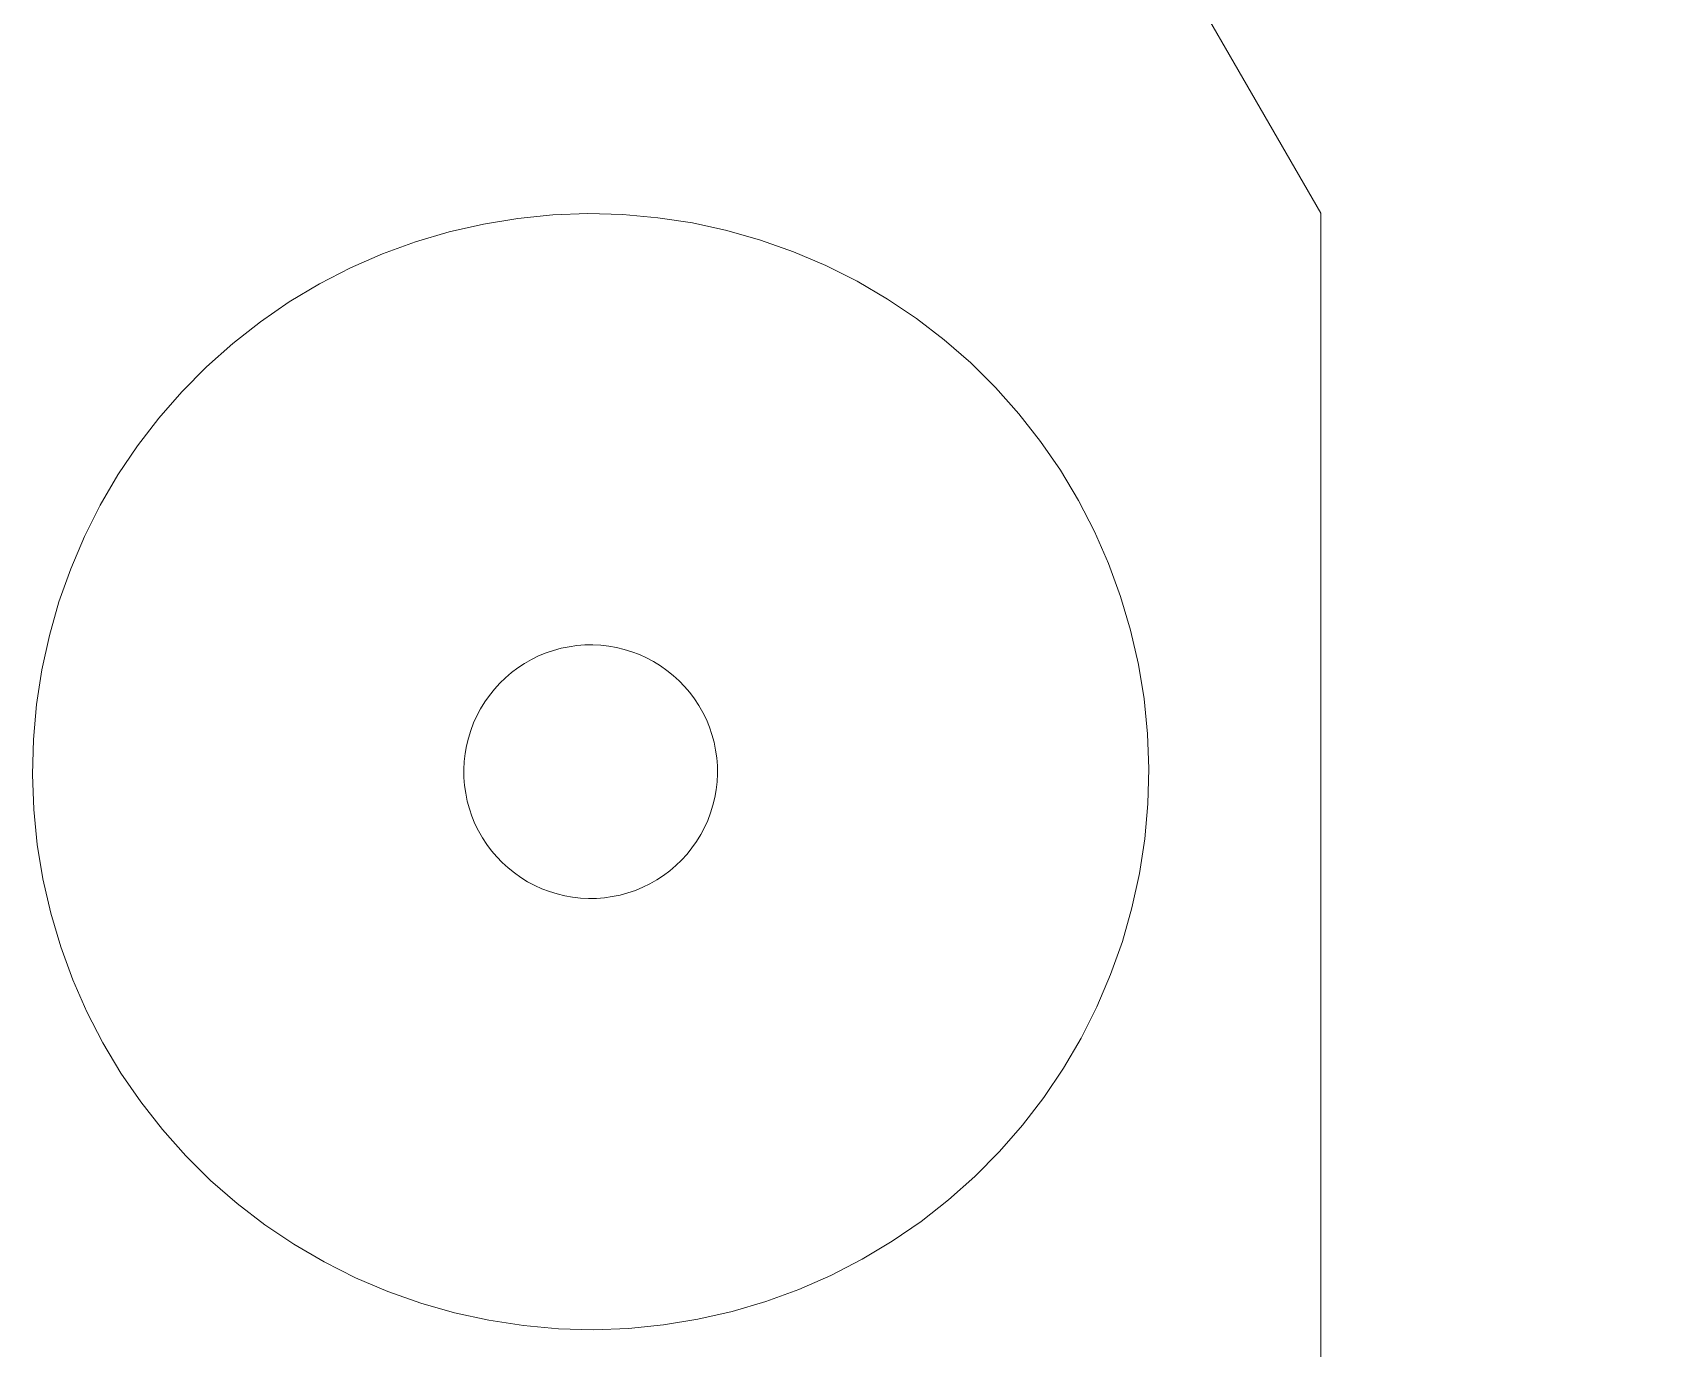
# Model space of a CAD drawing. Header units: millimetres. Extents: x -250 to 290, y -186 to 164.
# Drawn here: x -186.29 to -141.2, y -24.36 to 12.14 of the extents above; entities that cross this region are included whole.
import ezdxf

# ---------------------------------------------------------------- set-up
doc = ezdxf.new("R2010")
doc.units = ezdxf.units.MM
doc.header["$MEASUREMENT"] = 0
doc.layers.add('Camada 1', color=7, linetype='Continuous')

msp = doc.modelspace()

# ---------------------------------------------------------------- linework, layer by layer
at = {"layer": 'Camada 1', "color": 240, "lineweight": 9}
for points, knots in [([(-132.3385, 26.1893), (-132.3385, 26.1893), (-132.3385, 67.6129), (-132.3385, 67.6129), (-132.3385, 67.6129), (-132.7112, 67.6129), (-133.0691, 67.7615), (-133.3326, 68.0249), (-133.3326, 68.0249), (-133.596, 68.2883), (-133.7446, 68.6474), (-133.7457, 69.02), (-133.7457, 69.02), (-133.7457, 69.3938), (-133.5971, 69.7518), (-133.3337, 70.0152), (-133.3337, 70.0152), (-133.0703, 70.2786), (-132.7112, 70.4272), (-132.3385, 70.4272), (-132.3385, 70.4272), (-132.3385, 70.4272), (-129.5242, 70.4272), (-129.5242, 70.4272), (-129.5242, 70.4272), (-129.5242, 70.4272), (-129.5242, 79.809), (-129.5242, 79.809), (-129.5242, 79.809), (-129.5242, 79.809), (-132.3385, 79.809), (-132.3385, 79.809), (-132.3385, 79.809), (-132.7112, 79.809), (-133.0691, 79.9564), (-133.3326, 80.2199), (-133.3326, 80.2199), (-133.596, 80.4833), (-133.7446, 80.8424), (-133.7457, 81.2161), (-133.7457, 81.2161), (-133.7457, 81.5887), (-133.5971, 81.9467), (-133.3337, 82.2101), (-133.3337, 82.2101), (-133.0703, 82.4747), (-132.7112, 82.6233), (-132.3385, 82.6233), (-132.3385, 82.6233), (-132.3385, 82.6233), (-132.3385, 100.4469), (-132.3385, 100.4469), (-132.3385, 100.4469), (-132.7112, 100.4469), (-133.0691, 100.5943), (-133.3326, 100.8578), (-133.3326, 100.8578), (-133.596, 101.1212), (-133.7446, 101.4814), (-133.7457, 101.854), (-133.7457, 101.854), (-133.7457, 102.2266), (-133.5971, 102.5846), (-133.3337, 102.8492), (-133.3337, 102.8492), (-133.0703, 103.1126), (-132.7112, 103.2612), (-132.3385, 103.2612), (-132.3385, 103.2612), (-132.3385, 103.2612), (-129.5242, 103.2612), (-129.5242, 103.2612), (-129.5242, 103.2612), (-129.5242, 103.2612), (-129.5242, 112.6418), (-129.5242, 112.6418), (-129.5242, 112.6418), (-129.5242, 112.6418), (-132.3385, 112.6418), (-132.3385, 112.6418), (-132.3385, 112.6418), (-132.8406, 112.6418), (-133.3055, 112.9109), (-133.5566, 113.3454), (-133.5566, 113.3454), (-133.8076, 113.7811), (-133.8076, 114.318), (-133.5566, 114.7526), (-133.5566, 114.7526), (-133.3055, 115.1882), (-132.8406, 115.4562), (-132.3385, 115.4562), (-132.3385, 115.4562), (-132.3385, 115.4562), (-132.3385, 126.7134), (-132.3385, 126.7134), (-132.3385, 126.7134), (-132.3385, 126.7134), (-151.0841, 126.7134), (-151.0841, 126.7134), (-151.0841, 126.7134), (-151.0841, 126.7134), (-151.0841, 128.5562), (-151.0841, 128.5562), (-151.0841, 128.5562), (-151.0841, 128.5562), (-157.1236, 128.5562), (-157.1236, 128.5562), (-157.1236, 128.5562), (-157.1236, 128.5562), (-157.1236, 131.3705), (-157.1236, 131.3705), (-157.1236, 131.3705), (-157.1236, 131.3705), (-151.0841, 131.3705), (-151.0841, 131.3705), (-151.0841, 131.3705), (-151.0841, 131.3705), (-151.0841, 133.2809), (-151.0841, 133.2809), (-151.0841, 133.2809), (-151.0841, 133.2809), (-151.092, 133.4025), (-151.092, 133.4025), (-151.092, 133.4025), (-151.092, 133.4025), (-151.1167, 133.5229), (-151.1167, 133.5229), (-151.1167, 133.5229), (-151.1167, 133.5229), (-151.1561, 133.64), (-151.1561, 133.64), (-151.1561, 133.64), (-151.1561, 133.64), (-151.2102, 133.7492), (-151.2102, 133.7492), (-151.2102, 133.7492), (-151.2102, 133.7492), (-151.2777, 133.8516), (-151.2777, 133.8516), (-151.2777, 133.8516), (-151.2777, 133.8516), (-151.3588, 133.9439), (-151.3588, 133.9439), (-151.3588, 133.9439), (-151.3588, 133.9439), (-151.4511, 134.025), (-151.4511, 134.025), (-151.4511, 134.025), (-151.4511, 134.025), (-151.5535, 134.0925), (-151.5535, 134.0925), (-151.5535, 134.0925), (-151.5535, 134.0925), (-151.6639, 134.1477), (-151.6639, 134.1477), (-151.6639, 134.1477), (-151.6639, 134.1477), (-151.7798, 134.1871), (-151.7798, 134.1871), (-151.7798, 134.1871), (-151.7798, 134.1871), (-151.9003, 134.2107), (-151.9003, 134.2107), (-151.9003, 134.2107), (-151.9003, 134.2107), (-152.023, 134.2186), (-152.023, 134.2186), (-152.023, 134.2186), (-152.023, 134.2186), (-160.888, 134.2186), (-160.888, 134.2186), (-160.888, 134.2186), (-160.888, 134.2186), (-161.0096, 134.2107), (-161.0096, 134.2107), (-161.0096, 134.2107), (-161.0096, 134.2107), (-161.1301, 134.1871), (-161.1301, 134.1871), (-161.1301, 134.1871), (-161.1301, 134.1871), (-161.2471, 134.1477), (-161.2471, 134.1477), (-161.2471, 134.1477), (-161.2471, 134.1477), (-161.3563, 134.0925), (-161.3563, 134.0925), (-161.3563, 134.0925), (-161.3563, 134.0925), (-161.4588, 134.025), (-161.4588, 134.025), (-161.4588, 134.025), (-161.4588, 134.025), (-161.5511, 133.9439), (-161.5511, 133.9439), (-161.5511, 133.9439), (-161.5511, 133.9439), (-161.6321, 133.8516), (-161.6321, 133.8516), (-161.6321, 133.8516), (-161.6321, 133.8516), (-161.6997, 133.7492), (-161.6997, 133.7492), (-161.6997, 133.7492), (-161.6997, 133.7492), (-161.7548, 133.64), (-161.7548, 133.64), (-161.7548, 133.64), (-161.7548, 133.64), (-161.7942, 133.5229), (-161.7942, 133.5229), (-161.7942, 133.5229), (-161.7942, 133.5229), (-161.8179, 133.4025), (-161.8179, 133.4025), (-161.8179, 133.4025), (-161.8179, 133.4025), (-161.8258, 133.2809), (-161.8258, 133.2809), (-161.8258, 133.2809), (-161.8258, 133.2809), (-161.8258, 107.5502), (-161.8258, 107.5502), (-161.8258, 107.5502), (-161.8258, 107.5502), (-155.6681, 107.5502), (-155.6681, 107.5502), (-155.6681, 107.5502), (-155.6681, 107.5502), (-155.6681, 104.7359), (-155.6681, 104.7359), (-155.6681, 104.7359), (-155.6681, 104.7359), (-161.8258, 104.7359), (-161.8258, 104.7359), (-161.8258, 104.7359), (-161.8258, 104.7359), (-161.8258, 74.7162), (-161.8258, 74.7162), (-161.8258, 74.7162), (-161.8258, 74.7162), (-155.6681, 74.7162), (-155.6681, 74.7162), (-155.6681, 74.7162), (-155.6681, 74.7162), (-155.6681, 71.9019), (-155.6681, 71.9019), (-155.6681, 71.9019), (-155.6681, 71.9019), (-161.8258, 71.9019), (-161.8258, 71.9019), (-161.8258, 71.9019), (-161.8258, 71.9019), (-161.8328, 50.2649), (-161.8328, 50.2649), (-161.8328, 50.2649), (-161.8328, 50.2649), (-161.8328, 41.8052), (-161.8328, 41.8052), (-161.8328, 41.8052), (-161.8328, 41.8052), (-155.6681, 41.8052), (-155.6681, 41.8052), (-155.6681, 41.8052), (-155.6681, 41.8052), (-155.6681, 38.9877), (-155.6681, 38.9877), (-155.6681, 38.9877), (-155.6681, 38.9877), (-161.8328, 38.9877), (-161.8328, 38.9877), (-161.8328, 38.9877), (-161.8328, 38.9877), (-161.8224, 26.6283), (-161.8224, 26.6283), (-161.8224, 26.6283), (-161.8224, 26.6283), (-150.5618, 7.1308), (-150.5618, 7.1308), (-150.5618, 7.1308), (-150.5618, 7.1308), (-150.5618, -118.7377), (-150.5618, -118.7377), (-150.5618, -118.7377), (-150.5618, -118.7377), (-146.409, -118.7377), (-146.409, -118.7377), (-146.409, -118.7377), (-143.4258, -118.7354), (-140.5631, -119.9197), (-138.4524, -122.0282), (-138.4524, -122.0282), (-136.3405, -124.1366), (-135.154, -127.0117), (-135.1517, -129.9949), (-135.1517, -129.9949), (-135.1517, -129.9949), (-135.1517, -184.9625), (-135.1517, -184.9625), (-135.1517, -184.9625), (-135.1517, -184.9625), (-127.7647, -184.9625), (-127.7647, -184.9625), (-127.7647, -184.9625), (-127.4844, -184.9625), (-127.2141, -184.8503), (-127.0172, -184.6529), (-127.0172, -184.6529), (-126.821, -184.4561), (-126.7088, -184.1869), (-126.7088, -183.9077), (-126.7088, -183.9077), (-126.7088, -183.9077), (-126.7088, -177.5755), (-126.7088, -177.5755), (-126.7088, -177.5755), (-126.7088, -177.2952), (-126.821, -177.0248), (-127.0184, -176.828), (-127.0184, -176.828), (-127.2152, -176.6318), (-127.4844, -176.5196), (-127.7647, -176.5196), (-127.7647, -176.5196), (-127.7647, -176.5196), (-129.5231, -176.5196), (-129.5231, -176.5196), (-129.5231, -176.5196), (-129.5231, -176.5196), (-129.5231, -180.741), (-129.5231, -180.741), (-129.5231, -180.741), (-129.5231, -180.741), (-132.3374, -180.741), (-132.3374, -180.741), (-132.3374, -180.741), (-132.3374, -180.741), (-132.3385, -21.654), (-132.3385, -21.654), (-132.3385, -21.654), (-132.7112, -21.654), (-133.0691, -21.5065), (-133.3326, -21.2431), (-133.3326, -21.2431), (-133.596, -20.9797), (-133.7446, -20.6195), (-133.7457, -20.2468), (-133.7457, -20.2468), (-133.7457, -19.8742), (-133.5971, -19.5162), (-133.3337, -19.2517), (-133.3337, -19.2517), (-133.0703, -18.9883), (-132.7112, -18.8397), (-132.3385, -18.8397), (-132.3385, -18.8397), (-132.3385, -18.8397), (-129.5242, -18.8397), (-129.5242, -18.8397), (-129.5242, -18.8397), (-129.5242, -18.8397), (-129.5242, -9.459), (-129.5242, -9.459), (-129.5242, -9.459), (-129.5242, -9.459), (-132.3385, -9.459), (-132.3385, -9.459), (-132.3385, -9.459), (-132.8406, -9.459), (-133.3055, -9.19), (-133.5566, -8.7554), (-133.5566, -8.7554), (-133.8076, -8.3198), (-133.8076, -7.7828), (-133.5566, -7.3483), (-133.5566, -7.3483), (-133.3055, -6.9126), (-132.8406, -6.6447), (-132.3385, -6.6447), (-132.3385, -6.6447), (-132.3385, -6.6447), (-132.3385, 11.18), (-132.3385, 11.18), (-132.3385, 11.18), (-132.7112, 11.18), (-133.0691, 11.3275), (-133.3326, 11.5909), (-133.3326, 11.5909), (-133.596, 11.8543), (-133.7446, 12.2134), (-133.7457, 12.5872), (-133.7457, 12.5872), (-133.7457, 12.9598), (-133.5971, 13.3178), (-133.3337, 13.5812), (-133.3337, 13.5812), (-133.0703, 13.8457), (-132.7112, 13.9943), (-132.3385, 13.9943), (-132.3385, 13.9943), (-132.3385, 13.9943), (-129.5242, 13.9943), (-129.5242, 13.9943), (-129.5242, 13.9943), (-129.5242, 13.9943), (-129.5242, 23.375), (-129.5242, 23.375), (-129.5242, 23.375), (-129.5242, 23.375), (-132.3385, 23.375), (-132.3385, 23.375), (-132.3385, 23.375), (-132.8406, 23.375), (-133.3055, 23.6429), (-133.5566, 24.0786), (-133.5566, 24.0786), (-133.8076, 24.5142), (-133.8076, 25.0501), (-133.5566, 25.4857), (-133.5566, 25.4857), (-133.3055, 25.9214), (-132.8406, 26.1893), (-132.3385, 26.1893)], [0, 0, 0, 0, 0.0093458, 0.0093458, 0.0093458, 0.0093458, 0.0186916, 0.0186916, 0.0186916, 0.0186916, 0.0280374, 0.0280374, 0.0280374, 0.0280374, 0.0373832, 0.0373832, 0.0373832, 0.0373832, 0.046729, 0.046729, 0.046729, 0.046729, 0.0560748, 0.0560748, 0.0560748, 0.0560748, 0.0654206, 0.0654206, 0.0654206, 0.0654206, 0.0747664, 0.0747664, 0.0747664, 0.0747664, 0.0841121, 0.0841121, 0.0841121, 0.0841121, 0.0934579, 0.0934579, 0.0934579, 0.0934579, 0.1028037, 0.1028037, 0.1028037, 0.1028037, 0.1121495, 0.1121495, 0.1121495, 0.1121495, 0.1214953, 0.1214953, 0.1214953, 0.1214953, 0.1308411, 0.1308411, 0.1308411, 0.1308411, 0.1401869, 0.1401869, 0.1401869, 0.1401869, 0.1495327, 0.1495327, 0.1495327, 0.1495327, 0.1588785, 0.1588785, 0.1588785, 0.1588785, 0.1682243, 0.1682243, 0.1682243, 0.1682243, 0.1775701, 0.1775701, 0.1775701, 0.1775701, 0.1869159, 0.1869159, 0.1869159, 0.1869159, 0.1962617, 0.1962617, 0.1962617, 0.1962617, 0.2056075, 0.2056075, 0.2056075, 0.2056075, 0.2149533, 0.2149533, 0.2149533, 0.2149533, 0.2242991, 0.2242991, 0.2242991, 0.2242991, 0.2336449, 0.2336449, 0.2336449, 0.2336449, 0.2429907, 0.2429907, 0.2429907, 0.2429907, 0.2523364, 0.2523364, 0.2523364, 0.2523364, 0.2616822, 0.2616822, 0.2616822, 0.2616822, 0.271028, 0.271028, 0.271028, 0.271028, 0.2803738, 0.2803738, 0.2803738, 0.2803738, 0.2897196, 0.2897196, 0.2897196, 0.2897196, 0.2990654, 0.2990654, 0.2990654, 0.2990654, 0.3084112, 0.3084112, 0.3084112, 0.3084112, 0.317757, 0.317757, 0.317757, 0.317757, 0.3271028, 0.3271028, 0.3271028, 0.3271028, 0.3364486, 0.3364486, 0.3364486, 0.3364486, 0.3457944, 0.3457944, 0.3457944, 0.3457944, 0.3551402, 0.3551402, 0.3551402, 0.3551402, 0.364486, 0.364486, 0.364486, 0.364486, 0.3738318, 0.3738318, 0.3738318, 0.3738318, 0.3831776, 0.3831776, 0.3831776, 0.3831776, 0.3925234, 0.3925234, 0.3925234, 0.3925234, 0.4018692, 0.4018692, 0.4018692, 0.4018692, 0.411215, 0.411215, 0.411215, 0.411215, 0.4205607, 0.4205607, 0.4205607, 0.4205607, 0.4299065, 0.4299065, 0.4299065, 0.4299065, 0.4392523, 0.4392523, 0.4392523, 0.4392523, 0.4485981, 0.4485981, 0.4485981, 0.4485981, 0.4579439, 0.4579439, 0.4579439, 0.4579439, 0.4672897, 0.4672897, 0.4672897, 0.4672897, 0.4766355, 0.4766355, 0.4766355, 0.4766355, 0.4859813, 0.4859813, 0.4859813, 0.4859813, 0.4953271, 0.4953271, 0.4953271, 0.4953271, 0.5046729, 0.5046729, 0.5046729, 0.5046729, 0.5140187, 0.5140187, 0.5140187, 0.5140187, 0.5233645, 0.5233645, 0.5233645, 0.5233645, 0.5327103, 0.5327103, 0.5327103, 0.5327103, 0.5420561, 0.5420561, 0.5420561, 0.5420561, 0.5514019, 0.5514019, 0.5514019, 0.5514019, 0.5607477, 0.5607477, 0.5607477, 0.5607477, 0.5700935, 0.5700935, 0.5700935, 0.5700935, 0.5794393, 0.5794393, 0.5794393, 0.5794393, 0.588785, 0.588785, 0.588785, 0.588785, 0.5981308, 0.5981308, 0.5981308, 0.5981308, 0.6074766, 0.6074766, 0.6074766, 0.6074766, 0.6168224, 0.6168224, 0.6168224, 0.6168224, 0.6261682, 0.6261682, 0.6261682, 0.6261682, 0.635514, 0.635514, 0.635514, 0.635514, 0.6448598, 0.6448598, 0.6448598, 0.6448598, 0.6542056, 0.6542056, 0.6542056, 0.6542056, 0.6635514, 0.6635514, 0.6635514, 0.6635514, 0.6728972, 0.6728972, 0.6728972, 0.6728972, 0.682243, 0.682243, 0.682243, 0.682243, 0.6915888, 0.6915888, 0.6915888, 0.6915888, 0.7009346, 0.7009346, 0.7009346, 0.7009346, 0.7102804, 0.7102804, 0.7102804, 0.7102804, 0.7196262, 0.7196262, 0.7196262, 0.7196262, 0.728972, 0.728972, 0.728972, 0.728972, 0.7383178, 0.7383178, 0.7383178, 0.7383178, 0.7476636, 0.7476636, 0.7476636, 0.7476636, 0.7570093, 0.7570093, 0.7570093, 0.7570093, 0.7663551, 0.7663551, 0.7663551, 0.7663551, 0.7757009, 0.7757009, 0.7757009, 0.7757009, 0.7850467, 0.7850467, 0.7850467, 0.7850467, 0.7943925, 0.7943925, 0.7943925, 0.7943925, 0.8037383, 0.8037383, 0.8037383, 0.8037383, 0.8130841, 0.8130841, 0.8130841, 0.8130841, 0.8224299, 0.8224299, 0.8224299, 0.8224299, 0.8317757, 0.8317757, 0.8317757, 0.8317757, 0.8411215, 0.8411215, 0.8411215, 0.8411215, 0.8504673, 0.8504673, 0.8504673, 0.8504673, 0.8598131, 0.8598131, 0.8598131, 0.8598131, 0.8691589, 0.8691589, 0.8691589, 0.8691589, 0.8785047, 0.8785047, 0.8785047, 0.8785047, 0.8878505, 0.8878505, 0.8878505, 0.8878505, 0.8971963, 0.8971963, 0.8971963, 0.8971963, 0.9065421, 0.9065421, 0.9065421, 0.9065421, 0.9158879, 0.9158879, 0.9158879, 0.9158879, 0.9252336, 0.9252336, 0.9252336, 0.9252336, 0.9345794, 0.9345794, 0.9345794, 0.9345794, 0.9439252, 0.9439252, 0.9439252, 0.9439252, 0.953271, 0.953271, 0.953271, 0.953271, 0.9626168, 0.9626168, 0.9626168, 0.9626168, 0.9719626, 0.9719626, 0.9719626, 0.9719626, 0.9813084, 0.9813084, 0.9813084, 0.9813084, 1, 1, 1, 1]), ([(-181.3474, -19.7), (-181.3474, -19.7), (-182.0386, -19.0155), (-182.0386, -19.0155), (-182.0386, -19.0155), (-182.0386, -19.0155), (-182.6847, -18.2894), (-182.6847, -18.2894), (-182.6847, -18.2894), (-182.6847, -18.2894), (-183.2847, -17.5251), (-183.2847, -17.5251), (-183.2847, -17.5251), (-183.2847, -17.5251), (-183.8352, -16.7235), (-183.8352, -16.7235), (-183.8352, -16.7235), (-183.8352, -16.7235), (-184.335, -15.8882), (-184.335, -15.8882), (-184.335, -15.8882), (-184.335, -15.8882), (-184.7808, -15.0248), (-184.7808, -15.0248), (-184.7808, -15.0248), (-184.7808, -15.0248), (-185.1715, -14.1344), (-185.1715, -14.1344), (-185.1715, -14.1344), (-185.1715, -14.1344), (-185.5047, -13.2203), (-185.5047, -13.2203), (-185.5047, -13.2203), (-185.5047, -13.2203), (-185.7816, -12.2882), (-185.7816, -12.2882), (-185.7816, -12.2882), (-185.7816, -12.2882), (-185.9977, -11.3403), (-185.9977, -11.3403), (-185.9977, -11.3403), (-185.9977, -11.3403), (-186.1553, -10.3812), (-186.1553, -10.3812), (-186.1553, -10.3812), (-186.1553, -10.3812), (-186.251, -9.4131), (-186.251, -9.4131), (-186.251, -9.4131), (-186.251, -9.4131), (-186.2871, -8.4416), (-186.2871, -8.4416), (-186.2871, -8.4416), (-186.2871, -8.4416), (-186.2612, -7.469), (-186.2612, -7.469), (-186.2612, -7.469), (-186.2612, -7.469), (-186.1745, -6.5008), (-186.1745, -6.5008), (-186.1745, -6.5008), (-186.1745, -6.5008), (-186.027, -5.5395), (-186.027, -5.5395), (-186.027, -5.5395), (-186.027, -5.5395), (-185.8199, -4.5894), (-185.8199, -4.5894), (-185.8199, -4.5894), (-185.8199, -4.5894), (-185.5531, -3.6539), (-185.5531, -3.6539), (-185.5531, -3.6539), (-185.5531, -3.6539), (-185.2277, -2.7375), (-185.2277, -2.7375), (-185.2277, -2.7375), (-185.2277, -2.7375), (-184.8461, -1.8437), (-184.8461, -1.8437), (-184.8461, -1.8437), (-184.8461, -1.8437), (-184.4093, -0.9747), (-184.4093, -0.9747), (-184.4093, -0.9747), (-184.4093, -0.9747), (-183.9185, -0.1349), (-183.9185, -0.1349), (-183.9185, -0.1349), (-183.9185, -0.1349), (-183.3759, 0.6712), (-183.3759, 0.6712), (-183.3759, 0.6712), (-183.3759, 0.6712), (-182.7838, 1.4434), (-182.7838, 1.4434), (-182.7838, 1.4434), (-182.7838, 1.4434), (-182.1444, 2.1751), (-182.1444, 2.1751), (-182.1444, 2.1751), (-182.1444, 2.1751), (-181.4599, 2.8663), (-181.4599, 2.8663), (-181.4599, 2.8663), (-181.4599, 2.8663), (-180.7339, 3.5136), (-180.7339, 3.5136), (-180.7339, 3.5136), (-180.7339, 3.5136), (-179.9684, 4.1125), (-179.9684, 4.1125), (-179.9684, 4.1125), (-179.9684, 4.1125), (-179.1668, 4.6641), (-179.1668, 4.6641), (-179.1668, 4.6641), (-179.1668, 4.6641), (-178.3327, 5.1628), (-178.3327, 5.1628), (-178.3327, 5.1628), (-178.3327, 5.1628), (-177.4681, 5.6086), (-177.4681, 5.6086), (-177.4681, 5.6086), (-177.4681, 5.6086), (-176.5777, 5.9992), (-176.5777, 5.9992), (-176.5777, 5.9992), (-176.5777, 5.9992), (-175.6647, 6.3336), (-175.6647, 6.3336), (-175.6647, 6.3336), (-175.6647, 6.3336), (-174.7326, 6.6094), (-174.7326, 6.6094), (-174.7326, 6.6094), (-174.7326, 6.6094), (-173.7848, 6.8255), (-173.7848, 6.8255), (-173.7848, 6.8255), (-173.7848, 6.8255), (-172.8245, 6.9831), (-172.8245, 6.9831), (-172.8245, 6.9831), (-172.8245, 6.9831), (-171.8575, 7.0788), (-171.8575, 7.0788), (-171.8575, 7.0788), (-171.8575, 7.0788), (-170.886, 7.1148), (-170.886, 7.1148), (-170.886, 7.1148), (-170.886, 7.1148), (-169.9134, 7.0889), (-169.9134, 7.0889), (-169.9134, 7.0889), (-169.9134, 7.0889), (-168.9453, 7.0022), (-168.9453, 7.0022), (-168.9453, 7.0022), (-168.9453, 7.0022), (-167.9839, 6.8548), (-167.9839, 6.8548), (-167.9839, 6.8548), (-167.9839, 6.8548), (-167.0338, 6.6476), (-167.0338, 6.6476), (-167.0338, 6.6476), (-167.0338, 6.6476), (-166.0983, 6.3808), (-166.0983, 6.3808), (-166.0983, 6.3808), (-166.0983, 6.3808), (-165.182, 6.0566), (-165.182, 6.0566), (-165.182, 6.0566), (-165.182, 6.0566), (-164.2881, 5.675), (-164.2881, 5.675), (-164.2881, 5.675), (-164.2881, 5.675), (-163.4191, 5.2371), (-163.4191, 5.2371), (-163.4191, 5.2371), (-163.4191, 5.2371), (-162.5793, 4.7463), (-162.5793, 4.7463), (-162.5793, 4.7463), (-162.5793, 4.7463), (-161.7733, 4.2037), (-161.7733, 4.2037), (-161.7733, 4.2037), (-161.7733, 4.2037), (-161.001, 3.6115), (-161.001, 3.6115), (-161.001, 3.6115), (-161.001, 3.6115), (-160.2693, 2.9721), (-160.2693, 2.9721), (-160.2693, 2.9721), (-160.2693, 2.9721), (-159.5781, 2.2888), (-159.5781, 2.2888), (-159.5781, 2.2888), (-159.5781, 2.2888), (-158.9308, 1.5627), (-158.9308, 1.5627), (-158.9308, 1.5627), (-158.9308, 1.5627), (-158.3308, 0.7972), (-158.3308, 0.7972), (-158.3308, 0.7972), (-158.3308, 0.7972), (-157.7803, -0.0043), (-157.7803, -0.0043), (-157.7803, -0.0043), (-157.7803, -0.0043), (-157.2816, -0.8396), (-157.2816, -0.8396), (-157.2816, -0.8396), (-157.2816, -0.8396), (-156.8358, -1.703), (-156.8358, -1.703), (-156.8358, -1.703), (-156.8358, -1.703), (-156.4452, -2.5934), (-156.4452, -2.5934), (-156.4452, -2.5934), (-156.4452, -2.5934), (-156.1109, -3.5075), (-156.1109, -3.5075), (-156.1109, -3.5075), (-156.1109, -3.5075), (-155.8351, -4.4396), (-155.8351, -4.4396), (-155.8351, -4.4396), (-155.8351, -4.4396), (-155.6178, -5.3875), (-155.6178, -5.3875), (-155.6178, -5.3875), (-155.6178, -5.3875), (-155.4613, -6.3466), (-155.4613, -6.3466), (-155.4613, -6.3466), (-155.4613, -6.3466), (-155.3645, -7.3147), (-155.3645, -7.3147), (-155.3645, -7.3147), (-155.3645, -7.3147), (-155.3296, -8.2862), (-155.3296, -8.2862), (-155.3296, -8.2862), (-155.3296, -8.2862), (-155.3555, -9.2589), (-155.3555, -9.2589), (-155.3555, -9.2589), (-155.3555, -9.2589), (-155.4422, -10.227), (-155.4422, -10.227), (-155.4422, -10.227), (-155.4422, -10.227), (-155.5897, -11.1884), (-155.5897, -11.1884), (-155.5897, -11.1884), (-155.5897, -11.1884), (-155.7968, -12.1385), (-155.7968, -12.1385), (-155.7968, -12.1385), (-155.7968, -12.1385), (-156.0636, -13.0728), (-156.0636, -13.0728), (-156.0636, -13.0728), (-156.0636, -13.0728), (-156.3878, -13.9903), (-156.3878, -13.9903), (-156.3878, -13.9903), (-156.3878, -13.9903), (-156.7694, -14.8841), (-156.7694, -14.8841), (-156.7694, -14.8841), (-156.7694, -14.8841), (-157.2073, -15.7532), (-157.2073, -15.7532), (-157.2073, -15.7532), (-157.2073, -15.7532), (-157.6982, -16.5918), (-157.6982, -16.5918), (-157.6982, -16.5918), (-157.6982, -16.5918), (-158.2396, -17.399), (-158.2396, -17.399), (-158.2396, -17.399), (-158.2396, -17.399), (-158.8318, -18.1701), (-158.8318, -18.1701), (-158.8318, -18.1701), (-158.8318, -18.1701), (-159.4712, -18.9029), (-159.4712, -18.9029), (-159.4712, -18.9029), (-159.4712, -18.9029), (-160.1556, -19.5941), (-160.1556, -19.5941), (-160.1556, -19.5941), (-160.1556, -19.5941), (-160.8817, -20.2403), (-160.8817, -20.2403), (-160.8817, -20.2403), (-160.8817, -20.2403), (-161.6472, -20.8403), (-161.6472, -20.8403), (-161.6472, -20.8403), (-161.6472, -20.8403), (-162.4487, -21.3908), (-162.4487, -21.3908), (-162.4487, -21.3908), (-162.4487, -21.3908), (-163.2829, -21.8906), (-163.2829, -21.8906), (-163.2829, -21.8906), (-163.2829, -21.8906), (-164.1474, -22.3364), (-164.1474, -22.3364), (-164.1474, -22.3364), (-164.1474, -22.3364), (-165.0379, -22.727), (-165.0379, -22.727), (-165.0379, -22.727), (-165.0379, -22.727), (-165.9508, -23.0602), (-165.9508, -23.0602), (-165.9508, -23.0602), (-165.9508, -23.0602), (-166.8841, -23.3372), (-166.8841, -23.3372), (-166.8841, -23.3372), (-166.8841, -23.3372), (-167.8319, -23.5533), (-167.8319, -23.5533), (-167.8319, -23.5533), (-167.8319, -23.5533), (-168.791, -23.7109), (-168.791, -23.7109), (-168.791, -23.7109), (-168.791, -23.7109), (-169.7592, -23.8066), (-169.7592, -23.8066), (-169.7592, -23.8066), (-169.7592, -23.8066), (-170.7307, -23.8426), (-170.7307, -23.8426), (-170.7307, -23.8426), (-170.7307, -23.8426), (-171.7022, -23.8167), (-171.7022, -23.8167), (-171.7022, -23.8167), (-171.7022, -23.8167), (-172.6714, -23.73), (-172.6714, -23.73), (-172.6714, -23.73), (-172.6714, -23.73), (-173.6328, -23.5826), (-173.6328, -23.5826), (-173.6328, -23.5826), (-173.6328, -23.5826), (-174.5829, -23.3754), (-174.5829, -23.3754), (-174.5829, -23.3754), (-174.5829, -23.3754), (-175.5172, -23.1086), (-175.5172, -23.1086), (-175.5172, -23.1086), (-175.5172, -23.1086), (-176.4336, -22.7844), (-176.4336, -22.7844), (-176.4336, -22.7844), (-176.4336, -22.7844), (-177.3285, -22.4017), (-177.3285, -22.4017), (-177.3285, -22.4017), (-177.3285, -22.4017), (-178.1976, -21.9649), (-178.1976, -21.9649), (-178.1976, -21.9649), (-178.1976, -21.9649), (-179.0363, -21.4741), (-179.0363, -21.4741), (-179.0363, -21.4741), (-179.0363, -21.4741), (-179.8434, -20.9315), (-179.8434, -20.9315), (-179.8434, -20.9315), (-179.8434, -20.9315), (-180.6145, -20.3394), (-180.6145, -20.3394), (-180.6145, -20.3394), (-180.6145, -20.3394), (-181.3474, -19.7), (-181.3474, -19.7)], [0, 0, 0, 0, 0.009901, 0.009901, 0.009901, 0.009901, 0.019802, 0.019802, 0.019802, 0.019802, 0.029703, 0.029703, 0.029703, 0.029703, 0.039604, 0.039604, 0.039604, 0.039604, 0.049505, 0.049505, 0.049505, 0.049505, 0.0594059, 0.0594059, 0.0594059, 0.0594059, 0.0693069, 0.0693069, 0.0693069, 0.0693069, 0.0792079, 0.0792079, 0.0792079, 0.0792079, 0.0891089, 0.0891089, 0.0891089, 0.0891089, 0.0990099, 0.0990099, 0.0990099, 0.0990099, 0.1089109, 0.1089109, 0.1089109, 0.1089109, 0.1188119, 0.1188119, 0.1188119, 0.1188119, 0.1287129, 0.1287129, 0.1287129, 0.1287129, 0.1386139, 0.1386139, 0.1386139, 0.1386139, 0.1485149, 0.1485149, 0.1485149, 0.1485149, 0.1584158, 0.1584158, 0.1584158, 0.1584158, 0.1683168, 0.1683168, 0.1683168, 0.1683168, 0.1782178, 0.1782178, 0.1782178, 0.1782178, 0.1881188, 0.1881188, 0.1881188, 0.1881188, 0.1980198, 0.1980198, 0.1980198, 0.1980198, 0.2079208, 0.2079208, 0.2079208, 0.2079208, 0.2178218, 0.2178218, 0.2178218, 0.2178218, 0.2277228, 0.2277228, 0.2277228, 0.2277228, 0.2376238, 0.2376238, 0.2376238, 0.2376238, 0.2475248, 0.2475248, 0.2475248, 0.2475248, 0.2574257, 0.2574257, 0.2574257, 0.2574257, 0.2673267, 0.2673267, 0.2673267, 0.2673267, 0.2772277, 0.2772277, 0.2772277, 0.2772277, 0.2871287, 0.2871287, 0.2871287, 0.2871287, 0.2970297, 0.2970297, 0.2970297, 0.2970297, 0.3069307, 0.3069307, 0.3069307, 0.3069307, 0.3168317, 0.3168317, 0.3168317, 0.3168317, 0.3267327, 0.3267327, 0.3267327, 0.3267327, 0.3366337, 0.3366337, 0.3366337, 0.3366337, 0.3465347, 0.3465347, 0.3465347, 0.3465347, 0.3564356, 0.3564356, 0.3564356, 0.3564356, 0.3663366, 0.3663366, 0.3663366, 0.3663366, 0.3762376, 0.3762376, 0.3762376, 0.3762376, 0.3861386, 0.3861386, 0.3861386, 0.3861386, 0.3960396, 0.3960396, 0.3960396, 0.3960396, 0.4059406, 0.4059406, 0.4059406, 0.4059406, 0.4158416, 0.4158416, 0.4158416, 0.4158416, 0.4257426, 0.4257426, 0.4257426, 0.4257426, 0.4356436, 0.4356436, 0.4356436, 0.4356436, 0.4455446, 0.4455446, 0.4455446, 0.4455446, 0.4554455, 0.4554455, 0.4554455, 0.4554455, 0.4653465, 0.4653465, 0.4653465, 0.4653465, 0.4752475, 0.4752475, 0.4752475, 0.4752475, 0.4851485, 0.4851485, 0.4851485, 0.4851485, 0.4950495, 0.4950495, 0.4950495, 0.4950495, 0.5049505, 0.5049505, 0.5049505, 0.5049505, 0.5148515, 0.5148515, 0.5148515, 0.5148515, 0.5247525, 0.5247525, 0.5247525, 0.5247525, 0.5346535, 0.5346535, 0.5346535, 0.5346535, 0.5445545, 0.5445545, 0.5445545, 0.5445545, 0.5544554, 0.5544554, 0.5544554, 0.5544554, 0.5643564, 0.5643564, 0.5643564, 0.5643564, 0.5742574, 0.5742574, 0.5742574, 0.5742574, 0.5841584, 0.5841584, 0.5841584, 0.5841584, 0.5940594, 0.5940594, 0.5940594, 0.5940594, 0.6039604, 0.6039604, 0.6039604, 0.6039604, 0.6138614, 0.6138614, 0.6138614, 0.6138614, 0.6237624, 0.6237624, 0.6237624, 0.6237624, 0.6336634, 0.6336634, 0.6336634, 0.6336634, 0.6435644, 0.6435644, 0.6435644, 0.6435644, 0.6534653, 0.6534653, 0.6534653, 0.6534653, 0.6633663, 0.6633663, 0.6633663, 0.6633663, 0.6732673, 0.6732673, 0.6732673, 0.6732673, 0.6831683, 0.6831683, 0.6831683, 0.6831683, 0.6930693, 0.6930693, 0.6930693, 0.6930693, 0.7029703, 0.7029703, 0.7029703, 0.7029703, 0.7128713, 0.7128713, 0.7128713, 0.7128713, 0.7227723, 0.7227723, 0.7227723, 0.7227723, 0.7326733, 0.7326733, 0.7326733, 0.7326733, 0.7425743, 0.7425743, 0.7425743, 0.7425743, 0.7524752, 0.7524752, 0.7524752, 0.7524752, 0.7623762, 0.7623762, 0.7623762, 0.7623762, 0.7722772, 0.7722772, 0.7722772, 0.7722772, 0.7821782, 0.7821782, 0.7821782, 0.7821782, 0.7920792, 0.7920792, 0.7920792, 0.7920792, 0.8019802, 0.8019802, 0.8019802, 0.8019802, 0.8118812, 0.8118812, 0.8118812, 0.8118812, 0.8217822, 0.8217822, 0.8217822, 0.8217822, 0.8316832, 0.8316832, 0.8316832, 0.8316832, 0.8415842, 0.8415842, 0.8415842, 0.8415842, 0.8514851, 0.8514851, 0.8514851, 0.8514851, 0.8613861, 0.8613861, 0.8613861, 0.8613861, 0.8712871, 0.8712871, 0.8712871, 0.8712871, 0.8811881, 0.8811881, 0.8811881, 0.8811881, 0.8910891, 0.8910891, 0.8910891, 0.8910891, 0.9009901, 0.9009901, 0.9009901, 0.9009901, 0.9108911, 0.9108911, 0.9108911, 0.9108911, 0.9207921, 0.9207921, 0.9207921, 0.9207921, 0.9306931, 0.9306931, 0.9306931, 0.9306931, 0.9405941, 0.9405941, 0.9405941, 0.9405941, 0.950495, 0.950495, 0.950495, 0.950495, 0.960396, 0.960396, 0.960396, 0.960396, 0.970297, 0.970297, 0.970297, 0.970297, 0.980198, 0.980198, 0.980198, 0.980198, 1, 1, 1, 1]), ([(-173.5562, -10.5591), (-173.5562, -10.5591), (-173.6891, -10.3823), (-173.6891, -10.3823), (-173.6891, -10.3823), (-173.6891, -10.3823), (-173.8106, -10.1977), (-173.8106, -10.1977), (-173.8106, -10.1977), (-173.8106, -10.1977), (-173.9198, -10.0052), (-173.9198, -10.0052), (-173.9198, -10.0052), (-173.9198, -10.0052), (-174.0167, -9.8071), (-174.0167, -9.8071), (-174.0167, -9.8071), (-174.0167, -9.8071), (-174.1011, -9.6022), (-174.1011, -9.6022), (-174.1011, -9.6022), (-174.1011, -9.6022), (-174.172, -9.3928), (-174.172, -9.3928), (-174.172, -9.3928), (-174.172, -9.3928), (-174.2305, -9.1801), (-174.2305, -9.1801), (-174.2305, -9.1801), (-174.2305, -9.1801), (-174.2744, -8.9639), (-174.2744, -8.9639), (-174.2744, -8.9639), (-174.2744, -8.9639), (-174.3048, -8.7444), (-174.3048, -8.7444), (-174.3048, -8.7444), (-174.3048, -8.7444), (-174.3229, -8.5249), (-174.3229, -8.5249), (-174.3229, -8.5249), (-174.3229, -8.5249), (-174.3251, -8.3031), (-174.3251, -8.3031), (-174.3251, -8.3031), (-174.3251, -8.3031), (-174.315, -8.0825), (-174.315, -8.0825), (-174.315, -8.0825), (-174.315, -8.0825), (-174.2902, -7.863), (-174.2902, -7.863), (-174.2902, -7.863), (-174.2902, -7.863), (-174.2519, -7.6457), (-174.2519, -7.6457), (-174.2519, -7.6457), (-174.2519, -7.6457), (-174.2001, -7.4307), (-174.2001, -7.4307), (-174.2001, -7.4307), (-174.2001, -7.4307), (-174.1349, -7.219), (-174.1349, -7.219), (-174.1349, -7.219), (-174.1349, -7.219), (-174.0561, -7.013), (-174.0561, -7.013), (-174.0561, -7.013), (-174.0561, -7.013), (-173.9649, -6.8115), (-173.9649, -6.8115), (-173.9649, -6.8115), (-173.9649, -6.8115), (-173.8613, -6.6168), (-173.8613, -6.6168), (-173.8613, -6.6168), (-173.8613, -6.6168), (-173.7454, -6.4277), (-173.7454, -6.4277), (-173.7454, -6.4277), (-173.7454, -6.4277), (-173.6181, -6.2475), (-173.6181, -6.2475), (-173.6181, -6.2475), (-173.6181, -6.2475), (-173.4797, -6.0753), (-173.4797, -6.0753), (-173.4797, -6.0753), (-173.4797, -6.0753), (-173.3311, -5.9121), (-173.3311, -5.9121), (-173.3311, -5.9121), (-173.3311, -5.9121), (-173.1724, -5.759), (-173.1724, -5.759), (-173.1724, -5.759), (-173.1724, -5.759), (-173.0035, -5.6149), (-173.0035, -5.6149), (-173.0035, -5.6149), (-173.0035, -5.6149), (-172.8268, -5.4832), (-172.8268, -5.4832), (-172.8268, -5.4832), (-172.8268, -5.4832), (-172.6421, -5.3616), (-172.6421, -5.3616), (-172.6421, -5.3616), (-172.6421, -5.3616), (-172.4496, -5.2524), (-172.4496, -5.2524), (-172.4496, -5.2524), (-172.4496, -5.2524), (-172.2515, -5.1556), (-172.2515, -5.1556), (-172.2515, -5.1556), (-172.2515, -5.1556), (-172.0466, -5.0712), (-172.0466, -5.0712), (-172.0466, -5.0712), (-172.0466, -5.0712), (-171.8373, -5.0002), (-171.8373, -5.0002), (-171.8373, -5.0002), (-171.8373, -5.0002), (-171.6245, -4.9417), (-171.6245, -4.9417), (-171.6245, -4.9417), (-171.6245, -4.9417), (-171.4084, -4.8978), (-171.4084, -4.8978), (-171.4084, -4.8978), (-171.4084, -4.8978), (-171.1888, -4.8663), (-171.1888, -4.8663), (-171.1888, -4.8663), (-171.1888, -4.8663), (-170.9682, -4.8494), (-170.9682, -4.8494), (-170.9682, -4.8494), (-170.9682, -4.8494), (-170.7476, -4.846), (-170.7476, -4.846), (-170.7476, -4.846), (-170.7476, -4.846), (-170.5269, -4.8573), (-170.5269, -4.8573), (-170.5269, -4.8573), (-170.5269, -4.8573), (-170.3074, -4.882), (-170.3074, -4.882), (-170.3074, -4.882), (-170.3074, -4.882), (-170.0901, -4.9203), (-170.0901, -4.9203), (-170.0901, -4.9203), (-170.0901, -4.9203), (-169.8751, -4.9721), (-169.8751, -4.9721), (-169.8751, -4.9721), (-169.8751, -4.9721), (-169.6635, -5.0374), (-169.6635, -5.0374), (-169.6635, -5.0374), (-169.6635, -5.0374), (-169.4575, -5.1162), (-169.4575, -5.1162), (-169.4575, -5.1162), (-169.4575, -5.1162), (-169.256, -5.2074), (-169.256, -5.2074), (-169.256, -5.2074), (-169.256, -5.2074), (-169.0612, -5.3109), (-169.0612, -5.3109), (-169.0612, -5.3109), (-169.0612, -5.3109), (-168.8721, -5.4258), (-168.8721, -5.4258), (-168.8721, -5.4258), (-168.8721, -5.4258), (-168.692, -5.5541), (-168.692, -5.5541), (-168.692, -5.5541), (-168.692, -5.5541), (-168.5197, -5.6926), (-168.5197, -5.6926), (-168.5197, -5.6926), (-168.5197, -5.6926), (-168.3565, -5.8412), (-168.3565, -5.8412), (-168.3565, -5.8412), (-168.3565, -5.8412), (-168.2023, -5.9999), (-168.2023, -5.9999), (-168.2023, -5.9999), (-168.2023, -5.9999), (-168.0593, -6.1687), (-168.0593, -6.1687), (-168.0593, -6.1687), (-168.0593, -6.1687), (-167.9265, -6.3455), (-167.9265, -6.3455), (-167.9265, -6.3455), (-167.9265, -6.3455), (-167.806, -6.5301), (-167.806, -6.5301), (-167.806, -6.5301), (-167.806, -6.5301), (-167.6968, -6.7226), (-167.6968, -6.7226), (-167.6968, -6.7226), (-167.6968, -6.7226), (-167.6, -6.9207), (-167.6, -6.9207), (-167.6, -6.9207), (-167.6, -6.9207), (-167.5156, -7.1256), (-167.5156, -7.1256), (-167.5156, -7.1256), (-167.5156, -7.1256), (-167.4447, -7.3339), (-167.4447, -7.3339), (-167.4447, -7.3339), (-167.4447, -7.3339), (-167.3861, -7.5478), (-167.3861, -7.5478), (-167.3861, -7.5478), (-167.3861, -7.5478), (-167.3422, -7.7639), (-167.3422, -7.7639), (-167.3422, -7.7639), (-167.3422, -7.7639), (-167.3107, -7.9823), (-167.3107, -7.9823), (-167.3107, -7.9823), (-167.3107, -7.9823), (-167.2938, -8.2029), (-167.2938, -8.2029), (-167.2938, -8.2029), (-167.2938, -8.2029), (-167.2905, -8.4247), (-167.2905, -8.4247), (-167.2905, -8.4247), (-167.2905, -8.4247), (-167.3017, -8.6453), (-167.3017, -8.6453), (-167.3017, -8.6453), (-167.3017, -8.6453), (-167.3265, -8.8649), (-167.3265, -8.8649), (-167.3265, -8.8649), (-167.3265, -8.8649), (-167.3647, -9.0821), (-167.3647, -9.0821), (-167.3647, -9.0821), (-167.3647, -9.0821), (-167.4165, -9.2971), (-167.4165, -9.2971), (-167.4165, -9.2971), (-167.4165, -9.2971), (-167.4818, -9.5076), (-167.4818, -9.5076), (-167.4818, -9.5076), (-167.4818, -9.5076), (-167.5595, -9.7148), (-167.5595, -9.7148), (-167.5595, -9.7148), (-167.5595, -9.7148), (-167.6507, -9.9163), (-167.6507, -9.9163), (-167.6507, -9.9163), (-167.6507, -9.9163), (-167.7554, -10.111), (-167.7554, -10.111), (-167.7554, -10.111), (-167.7554, -10.111), (-167.8702, -10.299), (-167.8702, -10.299), (-167.8702, -10.299), (-167.8702, -10.299), (-167.9985, -10.4803), (-167.9985, -10.4803), (-167.9985, -10.4803), (-167.9985, -10.4803), (-168.1359, -10.6525), (-168.1359, -10.6525), (-168.1359, -10.6525), (-168.1359, -10.6525), (-168.2856, -10.8157), (-168.2856, -10.8157), (-168.2856, -10.8157), (-168.2856, -10.8157), (-168.4443, -10.9688), (-168.4443, -10.9688), (-168.4443, -10.9688), (-168.4443, -10.9688), (-168.6121, -11.1129), (-168.6121, -11.1129), (-168.6121, -11.1129), (-168.6121, -11.1129), (-168.7899, -11.2446), (-168.7899, -11.2446), (-168.7899, -11.2446), (-168.7899, -11.2446), (-168.9745, -11.3662), (-168.9745, -11.3662), (-168.9745, -11.3662), (-168.9745, -11.3662), (-169.167, -11.4754), (-169.167, -11.4754), (-169.167, -11.4754), (-169.167, -11.4754), (-169.3652, -11.5722), (-169.3652, -11.5722), (-169.3652, -11.5722), (-169.3652, -11.5722), (-169.5689, -11.6567), (-169.5689, -11.6567), (-169.5689, -11.6567), (-169.5689, -11.6567), (-169.7783, -11.7276), (-169.7783, -11.7276), (-169.7783, -11.7276), (-169.7783, -11.7276), (-169.9922, -11.7861), (-169.9922, -11.7861), (-169.9922, -11.7861), (-169.9922, -11.7861), (-170.2083, -11.83), (-170.2083, -11.83), (-170.2083, -11.83), (-170.2083, -11.83), (-170.4267, -11.8615), (-170.4267, -11.8615), (-170.4267, -11.8615), (-170.4267, -11.8615), (-170.6474, -11.8784), (-170.6474, -11.8784), (-170.6474, -11.8784), (-170.6474, -11.8784), (-170.868, -11.8807), (-170.868, -11.8807), (-170.868, -11.8807), (-170.868, -11.8807), (-171.0886, -11.8705), (-171.0886, -11.8705), (-171.0886, -11.8705), (-171.0886, -11.8705), (-171.3093, -11.8458), (-171.3093, -11.8458), (-171.3093, -11.8458), (-171.3093, -11.8458), (-171.5266, -11.8075), (-171.5266, -11.8075), (-171.5266, -11.8075), (-171.5266, -11.8075), (-171.7416, -11.7557), (-171.7416, -11.7557), (-171.7416, -11.7557), (-171.7416, -11.7557), (-171.9521, -11.6904), (-171.9521, -11.6904), (-171.9521, -11.6904), (-171.9521, -11.6904), (-172.1592, -11.6116), (-172.1592, -11.6116), (-172.1592, -11.6116), (-172.1592, -11.6116), (-172.3607, -11.5204), (-172.3607, -11.5204), (-172.3607, -11.5204), (-172.3607, -11.5204), (-172.5555, -11.4169), (-172.5555, -11.4169), (-172.5555, -11.4169), (-172.5555, -11.4169), (-172.7435, -11.3009), (-172.7435, -11.3009), (-172.7435, -11.3009), (-172.7435, -11.3009), (-172.9247, -11.1737), (-172.9247, -11.1737), (-172.9247, -11.1737), (-172.9247, -11.1737), (-173.0969, -11.0353), (-173.0969, -11.0353), (-173.0969, -11.0353), (-173.0969, -11.0353), (-173.2602, -10.8867), (-173.2602, -10.8867), (-173.2602, -10.8867), (-173.2602, -10.8867), (-173.4133, -10.7279), (-173.4133, -10.7279), (-173.4133, -10.7279), (-173.4133, -10.7279), (-173.5562, -10.5591), (-173.5562, -10.5591)], [0, 0, 0, 0, 0.009901, 0.009901, 0.009901, 0.009901, 0.019802, 0.019802, 0.019802, 0.019802, 0.029703, 0.029703, 0.029703, 0.029703, 0.039604, 0.039604, 0.039604, 0.039604, 0.049505, 0.049505, 0.049505, 0.049505, 0.0594059, 0.0594059, 0.0594059, 0.0594059, 0.0693069, 0.0693069, 0.0693069, 0.0693069, 0.0792079, 0.0792079, 0.0792079, 0.0792079, 0.0891089, 0.0891089, 0.0891089, 0.0891089, 0.0990099, 0.0990099, 0.0990099, 0.0990099, 0.1089109, 0.1089109, 0.1089109, 0.1089109, 0.1188119, 0.1188119, 0.1188119, 0.1188119, 0.1287129, 0.1287129, 0.1287129, 0.1287129, 0.1386139, 0.1386139, 0.1386139, 0.1386139, 0.1485149, 0.1485149, 0.1485149, 0.1485149, 0.1584158, 0.1584158, 0.1584158, 0.1584158, 0.1683168, 0.1683168, 0.1683168, 0.1683168, 0.1782178, 0.1782178, 0.1782178, 0.1782178, 0.1881188, 0.1881188, 0.1881188, 0.1881188, 0.1980198, 0.1980198, 0.1980198, 0.1980198, 0.2079208, 0.2079208, 0.2079208, 0.2079208, 0.2178218, 0.2178218, 0.2178218, 0.2178218, 0.2277228, 0.2277228, 0.2277228, 0.2277228, 0.2376238, 0.2376238, 0.2376238, 0.2376238, 0.2475248, 0.2475248, 0.2475248, 0.2475248, 0.2574257, 0.2574257, 0.2574257, 0.2574257, 0.2673267, 0.2673267, 0.2673267, 0.2673267, 0.2772277, 0.2772277, 0.2772277, 0.2772277, 0.2871287, 0.2871287, 0.2871287, 0.2871287, 0.2970297, 0.2970297, 0.2970297, 0.2970297, 0.3069307, 0.3069307, 0.3069307, 0.3069307, 0.3168317, 0.3168317, 0.3168317, 0.3168317, 0.3267327, 0.3267327, 0.3267327, 0.3267327, 0.3366337, 0.3366337, 0.3366337, 0.3366337, 0.3465347, 0.3465347, 0.3465347, 0.3465347, 0.3564356, 0.3564356, 0.3564356, 0.3564356, 0.3663366, 0.3663366, 0.3663366, 0.3663366, 0.3762376, 0.3762376, 0.3762376, 0.3762376, 0.3861386, 0.3861386, 0.3861386, 0.3861386, 0.3960396, 0.3960396, 0.3960396, 0.3960396, 0.4059406, 0.4059406, 0.4059406, 0.4059406, 0.4158416, 0.4158416, 0.4158416, 0.4158416, 0.4257426, 0.4257426, 0.4257426, 0.4257426, 0.4356436, 0.4356436, 0.4356436, 0.4356436, 0.4455446, 0.4455446, 0.4455446, 0.4455446, 0.4554455, 0.4554455, 0.4554455, 0.4554455, 0.4653465, 0.4653465, 0.4653465, 0.4653465, 0.4752475, 0.4752475, 0.4752475, 0.4752475, 0.4851485, 0.4851485, 0.4851485, 0.4851485, 0.4950495, 0.4950495, 0.4950495, 0.4950495, 0.5049505, 0.5049505, 0.5049505, 0.5049505, 0.5148515, 0.5148515, 0.5148515, 0.5148515, 0.5247525, 0.5247525, 0.5247525, 0.5247525, 0.5346535, 0.5346535, 0.5346535, 0.5346535, 0.5445545, 0.5445545, 0.5445545, 0.5445545, 0.5544554, 0.5544554, 0.5544554, 0.5544554, 0.5643564, 0.5643564, 0.5643564, 0.5643564, 0.5742574, 0.5742574, 0.5742574, 0.5742574, 0.5841584, 0.5841584, 0.5841584, 0.5841584, 0.5940594, 0.5940594, 0.5940594, 0.5940594, 0.6039604, 0.6039604, 0.6039604, 0.6039604, 0.6138614, 0.6138614, 0.6138614, 0.6138614, 0.6237624, 0.6237624, 0.6237624, 0.6237624, 0.6336634, 0.6336634, 0.6336634, 0.6336634, 0.6435644, 0.6435644, 0.6435644, 0.6435644, 0.6534653, 0.6534653, 0.6534653, 0.6534653, 0.6633663, 0.6633663, 0.6633663, 0.6633663, 0.6732673, 0.6732673, 0.6732673, 0.6732673, 0.6831683, 0.6831683, 0.6831683, 0.6831683, 0.6930693, 0.6930693, 0.6930693, 0.6930693, 0.7029703, 0.7029703, 0.7029703, 0.7029703, 0.7128713, 0.7128713, 0.7128713, 0.7128713, 0.7227723, 0.7227723, 0.7227723, 0.7227723, 0.7326733, 0.7326733, 0.7326733, 0.7326733, 0.7425743, 0.7425743, 0.7425743, 0.7425743, 0.7524752, 0.7524752, 0.7524752, 0.7524752, 0.7623762, 0.7623762, 0.7623762, 0.7623762, 0.7722772, 0.7722772, 0.7722772, 0.7722772, 0.7821782, 0.7821782, 0.7821782, 0.7821782, 0.7920792, 0.7920792, 0.7920792, 0.7920792, 0.8019802, 0.8019802, 0.8019802, 0.8019802, 0.8118812, 0.8118812, 0.8118812, 0.8118812, 0.8217822, 0.8217822, 0.8217822, 0.8217822, 0.8316832, 0.8316832, 0.8316832, 0.8316832, 0.8415842, 0.8415842, 0.8415842, 0.8415842, 0.8514851, 0.8514851, 0.8514851, 0.8514851, 0.8613861, 0.8613861, 0.8613861, 0.8613861, 0.8712871, 0.8712871, 0.8712871, 0.8712871, 0.8811881, 0.8811881, 0.8811881, 0.8811881, 0.8910891, 0.8910891, 0.8910891, 0.8910891, 0.9009901, 0.9009901, 0.9009901, 0.9009901, 0.9108911, 0.9108911, 0.9108911, 0.9108911, 0.9207921, 0.9207921, 0.9207921, 0.9207921, 0.9306931, 0.9306931, 0.9306931, 0.9306931, 0.9405941, 0.9405941, 0.9405941, 0.9405941, 0.950495, 0.950495, 0.950495, 0.950495, 0.960396, 0.960396, 0.960396, 0.960396, 0.970297, 0.970297, 0.970297, 0.970297, 0.980198, 0.980198, 0.980198, 0.980198, 1, 1, 1, 1])]:
    msp.add_open_spline(points, degree=3, knots=knots, dxfattribs=at)

doc.saveas('drawing.dxf')
